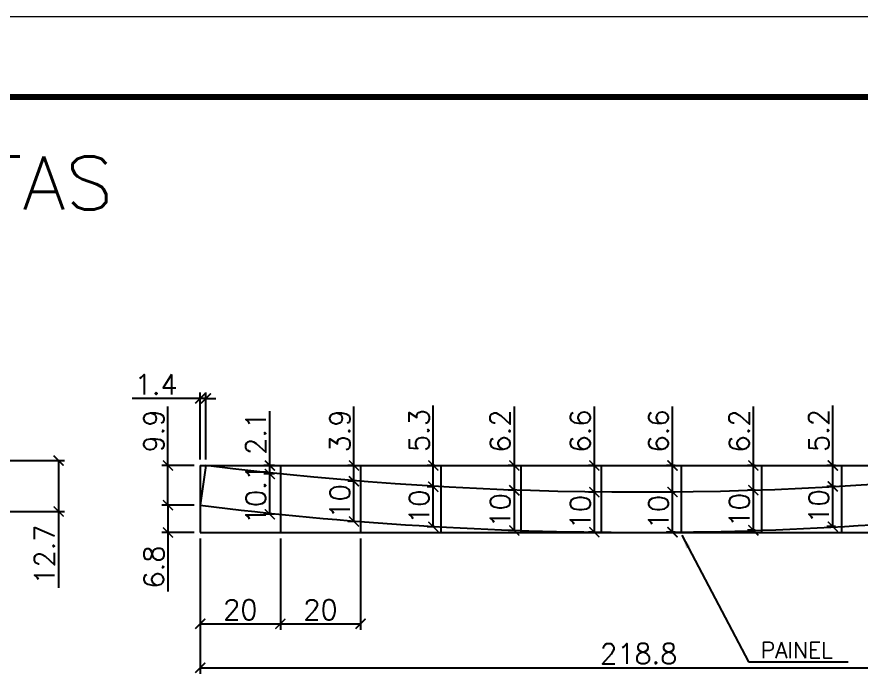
# Model space of a CAD drawing. Extents: x -15895 to 12929, y -2522 to 15173.
# Drawn here: x 4143.6 to 4564.9, y 5090 to 5419.3 of the extents above; entities that cross this region are included whole.
import ezdxf

# ---------------------------------------------------------------- set-up
doc = ezdxf.new("R2010")
doc.units = 0
doc.header["$PDMODE"] = 35
doc.header["$PDSIZE"] = -10
doc.linetypes.add('DASHED', pattern=[0.75, 0.5, -0.25])
doc.layers.add('COTA', color=241, linetype='Continuous')
for name, color, linetype, lineweight in [('Folhas', 255, 'Continuous', 9), ('SARRAFO DE PRESSAO', 251, 'DASHED', 9), ('Texto Seção', 7, 'Continuous', 15)]:
    doc.layers.add(name, color=color, linetype=linetype, lineweight=lineweight)
doc.styles.add('COTA TECNICA', font='techl___.ttf', dxfattribs={"height": 10})
doc.styles.add('REGUA-120', font='ROMANS.shx', dxfattribs={"height": 15})
doc.styles.add('Romans', font='romans.shx')
doc.dimstyles.new('Cota Seção (2x)', dxfattribs={"dimtxt": 10, "dimasz": 5, "dimexe": 3, "dimexo": 3, "dimgap": 2, "dimtad": 3, "dimdec": 1, "dimlfac": 0.5, "dimzin": 12, "dimdsep": 46, "dimtxsty": 'Romans', "dimblk": 'ARCHTICK', "dimcen": 0, "dimclrd": 4, "dimclre": 4, "dimclrt": 1, "dimadec": 1, "dimazin": 3, "dimtfac": 1, "dimtdec": 1, "dimtmove": 0, "dimatfit": 3, "dimldrblk": 'OBLIQUE', "dimfxl": 1, "dimtolj": 1, "dimtzin": 12, "dimarcsym": 0})
doc.dimstyles.new('PAINEL', dxfattribs={"dimtxt": 10, "dimasz": 3, "dimexe": 3, "dimexo": 3, "dimgap": 3, "dimtad": 1, "dimdec": 1, "dimzin": 12, "dimdsep": 46, "dimtxsty": 'COTA TECNICA', "dimblk1": 'OBLIQUE', "dimblk2": 'OBLIQUE', "dimsah": 1, "dimcen": 0.9, "dimclrd": 4, "dimclre": 4, "dimclrt": 240, "dimadec": 1, "dimazin": 3, "dimtfac": 1, "dimtdec": 1, "dimtmove": 0, "dimatfit": 3, "dimfxl": 1, "dimtolj": 1, "dimtzin": 12, "dimarcsym": 0})

# ---------------------------------------------------------------- blocks, each defined once
blk = doc.blocks.new('9999999999')
at = {"layer": 'Folhas'}
blk.add_lwpolyline([(98138.98, 34190.21), (99623.98, 34190.21), (99623.98, 35240.21), (98138.98, 35240.21)], close=True, dxfattribs=at)
at = {"layer": 'Folhas', "color": 30, "const_width": 3}
blk.add_lwpolyline([(98213.98, 34230.21), (99583.98, 34230.21), (99583.98, 35200.21), (98213.98, 35200.21)], close=True, dxfattribs=at)
blk = doc.blocks.new('_ArchTick')
at = {"color": 0, "linetype": 'ByBlock', "const_width": 0.15}
blk.add_lwpolyline([(-0.5, -0.5), (0.5, 0.5)], dxfattribs=at)
blk = doc.blocks.new('*D1420')
at = {"layer": 'COTA', "color": 4, "lineweight": -2, "transparency": 16777216}
for p, q in [((4235.08, 5159.13), (4235.08, 5091.65)), ((4672.69, 5159.13), (4672.69, 5091.65)), ((4235.08, 5094.65), (4672.69, 5094.65))]:
    blk.add_line(p, q, dxfattribs=at)
at = {"layer": 'Defpoints', "color": 0, "transparency": 16777216}
for p in [(4235.08, 5162.13), (4672.69, 5162.13), (4672.69, 5094.65)]:
    blk.add_point(p, dxfattribs=at)
at = {"layer": 'COTA', "color": 4, "lineweight": -2, "transparency": 16777216, "xscale": 5, "yscale": 5, "zscale": 5, "rotation": 180}
blk.add_blockref('_ArchTick', (4235.08, 5094.65), dxfattribs=at)
at = {"layer": 'COTA', "color": 4, "lineweight": -2, "transparency": 16777216, "xscale": 5, "yscale": 5, "zscale": 5}
blk.add_blockref('_ArchTick', (4672.69, 5094.65), dxfattribs=at)
at = {"layer": 'COTA', "color": 1, "transparency": 16777216, "insert": (4453.89, 5101.65), "char_height": 10, "attachment_point": 5, "style": 'Romans'}
blk.add_mtext('\\A1;218.8', dxfattribs=at)
blk = doc.blocks.new('_Oblique')
at = {"color": 0, "linetype": 'ByBlock', "lineweight": -2}
blk.add_line((-0.5, -0.5), (0.5, 0.5), dxfattribs=at)
blk = doc.blocks.new('*D1421')
at = {"layer": 'COTA', "color": 4, "lineweight": -2, "transparency": 16777216}
for p, q in [((4235.08, 5159.13), (4235.08, 5113.54)), ((4275.08, 5159.13), (4275.08, 5113.54)), ((4235.08, 5116.54), (4275.08, 5116.54))]:
    blk.add_line(p, q, dxfattribs=at)
at = {"layer": 'Defpoints', "color": 0, "transparency": 16777216}
for p in [(4235.08, 5162.13), (4275.08, 5162.13), (4275.08, 5116.54)]:
    blk.add_point(p, dxfattribs=at)
at = {"layer": 'COTA', "color": 4, "lineweight": -2, "transparency": 16777216, "xscale": 5, "yscale": 5, "zscale": 5, "rotation": 180}
blk.add_blockref('_ArchTick', (4235.08, 5116.54), dxfattribs=at)
at = {"layer": 'COTA', "color": 4, "lineweight": -2, "transparency": 16777216, "xscale": 5, "yscale": 5, "zscale": 5}
blk.add_blockref('_ArchTick', (4275.08, 5116.54), dxfattribs=at)
at = {"layer": 'COTA', "color": 1, "transparency": 16777216, "insert": (4255.08, 5123.54), "char_height": 10, "attachment_point": 5, "style": 'Romans'}
blk.add_mtext('\\A1;20', dxfattribs=at)
blk = doc.blocks.new('*D1422')
at = {"layer": 'COTA', "color": 4, "lineweight": -2, "transparency": 16777216}
for p, q in [((4275.08, 5159.13), (4275.08, 5113.54)), ((4315.08, 5159.13), (4315.08, 5113.54)), ((4275.08, 5116.54), (4315.08, 5116.54))]:
    blk.add_line(p, q, dxfattribs=at)
at = {"layer": 'Defpoints', "color": 0, "transparency": 16777216}
for p in [(4275.08, 5162.13), (4315.08, 5162.13), (4315.08, 5116.54)]:
    blk.add_point(p, dxfattribs=at)
at = {"layer": 'COTA', "color": 4, "lineweight": -2, "transparency": 16777216, "xscale": 5, "yscale": 5, "zscale": 5, "rotation": 180}
blk.add_blockref('_ArchTick', (4275.08, 5116.54), dxfattribs=at)
at = {"layer": 'COTA', "color": 4, "lineweight": -2, "transparency": 16777216, "xscale": 5, "yscale": 5, "zscale": 5}
blk.add_blockref('_ArchTick', (4315.08, 5116.54), dxfattribs=at)
at = {"layer": 'COTA', "color": 1, "transparency": 16777216, "insert": (4295.08, 5123.54), "char_height": 10, "attachment_point": 5, "style": 'Romans'}
blk.add_mtext('\\A1;20', dxfattribs=at)
blk = doc.blocks.new('*D1425')
at = {"layer": 'COTA', "color": 4, "lineweight": -2, "transparency": 16777216}
for p, q in [((4232.08, 5175.69), (4215.97, 5175.69)), ((4218.97, 5175.69), (4218.97, 5162.13)), ((4232.08, 5162.13), (4215.97, 5162.13)), ((4218.97, 5162.13), (4218.97, 5132.65))]:
    blk.add_line(p, q, dxfattribs=at)
at = {"layer": 'Defpoints', "color": 0, "transparency": 16777216}
for p in [(4235.08, 5175.69), (4218.97, 5162.13), (4235.08, 5162.13)]:
    blk.add_point(p, dxfattribs=at)
at = {"layer": 'COTA', "color": 4, "lineweight": -2, "transparency": 16777216, "xscale": 5, "yscale": 5, "zscale": 5}
for p, rotation in [((4218.97, 5175.69), 90), ((4218.97, 5162.13), 270)]:
    blk.add_blockref('_ArchTick', p, dxfattribs=dict(at, rotation=rotation))
at = {"layer": 'COTA', "color": 1, "transparency": 16777216, "insert": (4211.97, 5144.89), "char_height": 10, "attachment_point": 5, "rotation": 90, "style": 'Romans'}
blk.add_mtext('\\A1;6.8', dxfattribs=at)
blk = doc.blocks.new('*D1426')
at = {"layer": 'COTA', "color": 4, "lineweight": -2, "transparency": 16777216}
for p, q in [((4218.97, 5195.49), (4218.97, 5224.97)), ((4232.08, 5195.49), (4215.97, 5195.49)), ((4218.97, 5175.69), (4218.97, 5195.49)), ((4232.08, 5175.69), (4215.97, 5175.69))]:
    blk.add_line(p, q, dxfattribs=at)
at = {"layer": 'Defpoints', "color": 0, "transparency": 16777216}
for p in [(4218.97, 5195.49), (4235.08, 5195.49), (4235.08, 5175.69)]:
    blk.add_point(p, dxfattribs=at)
at = {"layer": 'COTA', "color": 4, "lineweight": -2, "transparency": 16777216, "xscale": 5, "yscale": 5, "zscale": 5}
for p, rotation in [((4218.97, 5195.49), 90), ((4218.97, 5175.69), 270)]:
    blk.add_blockref('_ArchTick', p, dxfattribs=dict(at, rotation=rotation))
at = {"layer": 'COTA', "color": 1, "transparency": 16777216, "insert": (4211.97, 5212.73), "char_height": 10, "attachment_point": 5, "rotation": 90, "style": 'Romans'}
blk.add_mtext('\\A1;9.9', dxfattribs=at)
blk = doc.blocks.new('*D1427')
at = {"layer": 'COTA', "color": 4, "lineweight": -2, "transparency": 16777216}
for p, q in [((4235.08, 5228.94), (4201.08, 5228.94)), ((4235.08, 5198.49), (4235.08, 5231.94)), ((4237.91, 5228.94), (4235.08, 5228.94)), ((4237.91, 5198.49), (4237.91, 5231.94)), ((4237.91, 5228.94), (4242.91, 5228.94))]:
    blk.add_line(p, q, dxfattribs=at)
at = {"layer": 'Defpoints', "color": 0, "transparency": 16777216}
for p in [(4235.08, 5228.94), (4235.08, 5195.49), (4237.91, 5195.49)]:
    blk.add_point(p, dxfattribs=at)
at = {"layer": 'COTA', "color": 4, "lineweight": -2, "transparency": 16777216, "xscale": 5, "yscale": 5, "zscale": 5}
blk.add_blockref('_ArchTick', (4235.08, 5228.94), dxfattribs=at)
at = {"layer": 'COTA', "color": 4, "lineweight": -2, "transparency": 16777216, "xscale": 5, "yscale": 5, "zscale": 5, "rotation": 180}
blk.add_blockref('_ArchTick', (4237.91, 5228.94), dxfattribs=at)
at = {"layer": 'COTA', "color": 1, "transparency": 16777216, "insert": (4213.08, 5235.94), "char_height": 10, "attachment_point": 5, "style": 'Romans'}
blk.add_mtext('\\A1;1.4', dxfattribs=at)
blk = doc.blocks.new('*D1432')
at = {"layer": 'COTA', "color": 4, "lineweight": -2, "transparency": 16777216}
for p, q in [((4272.08, 5191.28), (4266.82, 5191.28)), ((4269.82, 5171.18), (4269.82, 5191.28)), ((4272.08, 5171.18), (4266.82, 5171.18))]:
    blk.add_line(p, q, dxfattribs=at)
at = {"layer": 'Defpoints', "color": 0, "transparency": 16777216}
for p in [(4269.82, 5191.28), (4275.08, 5191.28), (4275.08, 5171.18)]:
    blk.add_point(p, dxfattribs=at)
at = {"layer": 'COTA', "color": 4, "lineweight": -2, "transparency": 16777216, "xscale": 5, "yscale": 5, "zscale": 5}
for p, rotation in [((4269.82, 5191.28), 90), ((4269.82, 5171.18), 270)]:
    blk.add_blockref('_ArchTick', p, dxfattribs=dict(at, rotation=rotation))
at = {"layer": 'COTA', "color": 1, "transparency": 16777216, "insert": (4262.82, 5181.23), "char_height": 10, "attachment_point": 5, "rotation": 90, "style": 'Romans'}
blk.add_mtext('\\A1;10.1', dxfattribs=at)
blk = doc.blocks.new('*D1433')
at = {"layer": 'COTA', "color": 4, "lineweight": -2, "transparency": 16777216}
for p, q in [((4269.82, 5195.49), (4269.82, 5222.59)), ((4272.08, 5195.49), (4266.82, 5195.49)), ((4269.82, 5191.28), (4269.82, 5195.49)), ((4272.08, 5191.28), (4266.82, 5191.28))]:
    blk.add_line(p, q, dxfattribs=at)
at = {"layer": 'Defpoints', "color": 0, "transparency": 16777216}
for p in [(4269.82, 5195.49), (4275.08, 5195.49), (4275.08, 5191.28)]:
    blk.add_point(p, dxfattribs=at)
at = {"layer": 'COTA', "color": 4, "lineweight": -2, "transparency": 16777216, "xscale": 5, "yscale": 5, "zscale": 5}
for p, rotation in [((4269.82, 5195.49), 90), ((4269.82, 5191.28), 270)]:
    blk.add_blockref('_ArchTick', p, dxfattribs=dict(at, rotation=rotation))
at = {"layer": 'COTA', "color": 1, "transparency": 16777216, "insert": (4262.82, 5211.54), "char_height": 10, "attachment_point": 5, "rotation": 90, "style": 'Romans'}
blk.add_mtext('\\A1;2.1', dxfattribs=at)
blk = doc.blocks.new('*D1434')
at = {"layer": 'COTA', "color": 4, "lineweight": -2, "transparency": 16777216}
for p, q in [((4312.08, 5187.64), (4308.79, 5187.64)), ((4311.79, 5167.58), (4311.79, 5187.64)), ((4312.08, 5167.58), (4308.79, 5167.58))]:
    blk.add_line(p, q, dxfattribs=at)
at = {"layer": 'Defpoints', "color": 0, "transparency": 16777216}
for p in [(4311.79, 5187.64), (4315.08, 5187.64), (4315.08, 5167.58)]:
    blk.add_point(p, dxfattribs=at)
at = {"layer": 'COTA', "color": 4, "lineweight": -2, "transparency": 16777216, "xscale": 5, "yscale": 5, "zscale": 5}
for p, rotation in [((4311.79, 5187.64), 90), ((4311.79, 5167.58), 270)]:
    blk.add_blockref('_ArchTick', p, dxfattribs=dict(at, rotation=rotation))
at = {"layer": 'COTA', "color": 1, "transparency": 16777216, "insert": (4304.79, 5177.61), "char_height": 10, "attachment_point": 5, "rotation": 90, "style": 'Romans'}
blk.add_mtext('\\A1;10', dxfattribs=at)
blk = doc.blocks.new('*D1435')
at = {"layer": 'COTA', "color": 4, "lineweight": -2, "transparency": 16777216}
for p, q in [((4311.79, 5195.49), (4311.79, 5224.97)), ((4312.08, 5195.49), (4308.79, 5195.49)), ((4311.79, 5187.64), (4311.79, 5195.49)), ((4312.08, 5187.64), (4308.79, 5187.64))]:
    blk.add_line(p, q, dxfattribs=at)
at = {"layer": 'Defpoints', "color": 0, "transparency": 16777216}
for p in [(4311.79, 5195.49), (4315.08, 5195.49), (4315.08, 5187.64)]:
    blk.add_point(p, dxfattribs=at)
at = {"layer": 'COTA', "color": 4, "lineweight": -2, "transparency": 16777216, "xscale": 5, "yscale": 5, "zscale": 5}
for p, rotation in [((4311.79, 5195.49), 90), ((4311.79, 5187.64), 270)]:
    blk.add_blockref('_ArchTick', p, dxfattribs=dict(at, rotation=rotation))
at = {"layer": 'COTA', "color": 1, "transparency": 16777216, "insert": (4304.79, 5212.73), "char_height": 10, "attachment_point": 5, "rotation": 90, "style": 'Romans'}
blk.add_mtext('\\A1;3.9', dxfattribs=at)
blk = doc.blocks.new('*D1436')
at = {"layer": 'COTA', "color": 4, "lineweight": -2, "transparency": 16777216}
for p, q in [((4352.08, 5184.92), (4348.37, 5184.92)), ((4351.37, 5164.89), (4351.37, 5184.92)), ((4352.08, 5164.89), (4348.37, 5164.89))]:
    blk.add_line(p, q, dxfattribs=at)
at = {"layer": 'Defpoints', "color": 0, "transparency": 16777216}
for p in [(4351.37, 5184.92), (4355.08, 5184.92), (4355.08, 5164.89)]:
    blk.add_point(p, dxfattribs=at)
at = {"layer": 'COTA', "color": 4, "lineweight": -2, "transparency": 16777216, "xscale": 5, "yscale": 5, "zscale": 5}
for p, rotation in [((4351.37, 5184.92), 90), ((4351.37, 5164.89), 270)]:
    blk.add_blockref('_ArchTick', p, dxfattribs=dict(at, rotation=rotation))
at = {"layer": 'COTA', "color": 1, "transparency": 16777216, "insert": (4344.37, 5174.91), "char_height": 10, "attachment_point": 5, "rotation": 90, "style": 'Romans'}
blk.add_mtext('\\A1;10', dxfattribs=at)
blk = doc.blocks.new('*D1437')
at = {"layer": 'COTA', "color": 4, "lineweight": -2, "transparency": 16777216}
for p, q in [((4351.37, 5195.49), (4351.37, 5225.45)), ((4352.08, 5195.49), (4348.37, 5195.49)), ((4351.37, 5184.92), (4351.37, 5195.49)), ((4352.08, 5184.92), (4348.37, 5184.92))]:
    blk.add_line(p, q, dxfattribs=at)
at = {"layer": 'Defpoints', "color": 0, "transparency": 16777216}
for p in [(4351.37, 5195.49), (4355.08, 5195.49), (4355.08, 5184.92)]:
    blk.add_point(p, dxfattribs=at)
at = {"layer": 'COTA', "color": 4, "lineweight": -2, "transparency": 16777216, "xscale": 5, "yscale": 5, "zscale": 5}
for p, rotation in [((4351.37, 5195.49), 90), ((4351.37, 5184.92), 270)]:
    blk.add_blockref('_ArchTick', p, dxfattribs=dict(at, rotation=rotation))
at = {"layer": 'COTA', "color": 1, "transparency": 16777216, "insert": (4344.37, 5212.97), "char_height": 10, "attachment_point": 5, "rotation": 90, "style": 'Romans'}
blk.add_mtext('\\A1;5.3', dxfattribs=at)
blk = doc.blocks.new('*D1438')
at = {"layer": 'COTA', "color": 4, "lineweight": -2, "transparency": 16777216}
for p, q in [((4392.08, 5183.12), (4388.82, 5183.12)), ((4391.82, 5163.11), (4391.82, 5183.12)), ((4392.08, 5163.11), (4388.82, 5163.11))]:
    blk.add_line(p, q, dxfattribs=at)
at = {"layer": 'Defpoints', "color": 0, "transparency": 16777216}
for p in [(4391.82, 5183.12), (4395.08, 5183.12), (4395.08, 5163.11)]:
    blk.add_point(p, dxfattribs=at)
at = {"layer": 'COTA', "color": 4, "lineweight": -2, "transparency": 16777216, "xscale": 5, "yscale": 5, "zscale": 5}
for p, rotation in [((4391.82, 5183.12), 90), ((4391.82, 5163.11), 270)]:
    blk.add_blockref('_ArchTick', p, dxfattribs=dict(at, rotation=rotation))
at = {"layer": 'COTA', "color": 1, "transparency": 16777216, "insert": (4384.82, 5173.11), "char_height": 10, "attachment_point": 5, "rotation": 90, "style": 'Romans'}
blk.add_mtext('\\A1;10', dxfattribs=at)
blk = doc.blocks.new('*D1439')
at = {"layer": 'COTA', "color": 4, "lineweight": -2, "transparency": 16777216}
for p, q in [((4391.82, 5195.49), (4391.82, 5224.97)), ((4392.08, 5195.49), (4388.82, 5195.49)), ((4391.82, 5183.12), (4391.82, 5195.49)), ((4392.08, 5183.12), (4388.82, 5183.12))]:
    blk.add_line(p, q, dxfattribs=at)
at = {"layer": 'Defpoints', "color": 0, "transparency": 16777216}
for p in [(4391.82, 5195.49), (4395.08, 5195.49), (4395.08, 5183.12)]:
    blk.add_point(p, dxfattribs=at)
at = {"layer": 'COTA', "color": 4, "lineweight": -2, "transparency": 16777216, "xscale": 5, "yscale": 5, "zscale": 5}
for p, rotation in [((4391.82, 5195.49), 90), ((4391.82, 5183.12), 270)]:
    blk.add_blockref('_ArchTick', p, dxfattribs=dict(at, rotation=rotation))
at = {"layer": 'COTA', "color": 1, "transparency": 16777216, "insert": (4384.82, 5212.73), "char_height": 10, "attachment_point": 5, "rotation": 90, "style": 'Romans'}
blk.add_mtext('\\A1;6.2', dxfattribs=at)
blk = doc.blocks.new('*D1440')
at = {"layer": 'COTA', "color": 4, "lineweight": -2, "transparency": 16777216}
for p, q in [((4432.29, 5182.23), (4428.76, 5182.23)), ((4431.76, 5162.23), (4431.76, 5182.23)), ((4432.08, 5162.23), (4428.76, 5162.23))]:
    blk.add_line(p, q, dxfattribs=at)
at = {"layer": 'Defpoints', "color": 0, "transparency": 16777216}
for p in [(4431.76, 5182.23), (4435.29, 5182.23), (4435.08, 5162.23)]:
    blk.add_point(p, dxfattribs=at)
at = {"layer": 'COTA', "color": 4, "lineweight": -2, "transparency": 16777216, "xscale": 5, "yscale": 5, "zscale": 5}
for p, rotation in [((4431.76, 5182.23), 90), ((4431.76, 5162.23), 270)]:
    blk.add_blockref('_ArchTick', p, dxfattribs=dict(at, rotation=rotation))
at = {"layer": 'COTA', "color": 1, "transparency": 16777216, "insert": (4424.76, 5172.23), "char_height": 10, "attachment_point": 5, "rotation": 90, "style": 'Romans'}
blk.add_mtext('\\A1;10', dxfattribs=at)
blk = doc.blocks.new('*D1441')
at = {"layer": 'COTA', "color": 4, "lineweight": -2, "transparency": 16777216}
for p, q in [((4431.76, 5195.49), (4431.76, 5224.97)), ((4432.08, 5195.49), (4428.76, 5195.49)), ((4431.76, 5182.23), (4431.76, 5195.49)), ((4432.08, 5182.23), (4428.76, 5182.23))]:
    blk.add_line(p, q, dxfattribs=at)
at = {"layer": 'Defpoints', "color": 0, "transparency": 16777216}
for p in [(4431.76, 5195.49), (4435.08, 5195.49), (4435.08, 5182.23)]:
    blk.add_point(p, dxfattribs=at)
at = {"layer": 'COTA', "color": 4, "lineweight": -2, "transparency": 16777216, "xscale": 5, "yscale": 5, "zscale": 5}
for p, rotation in [((4431.76, 5195.49), 90), ((4431.76, 5182.23), 270)]:
    blk.add_blockref('_ArchTick', p, dxfattribs=dict(at, rotation=rotation))
at = {"layer": 'COTA', "color": 1, "transparency": 16777216, "insert": (4424.76, 5212.73), "char_height": 10, "attachment_point": 5, "rotation": 90, "style": 'Romans'}
blk.add_mtext('\\A1;6.6', dxfattribs=at)
blk = doc.blocks.new('*D1442')
at = {"layer": 'COTA', "color": 4, "lineweight": -2, "transparency": 16777216}
for p, q in [((4471.84, 5182.25), (4467.74, 5182.25)), ((4470.74, 5162.25), (4470.74, 5182.25)), ((4472.08, 5162.25), (4467.74, 5162.25))]:
    blk.add_line(p, q, dxfattribs=at)
at = {"layer": 'Defpoints', "color": 0, "transparency": 16777216}
for p in [(4470.74, 5182.25), (4474.84, 5182.25), (4475.08, 5162.25)]:
    blk.add_point(p, dxfattribs=at)
at = {"layer": 'COTA', "color": 4, "lineweight": -2, "transparency": 16777216, "xscale": 5, "yscale": 5, "zscale": 5}
for p, rotation in [((4470.74, 5182.25), 90), ((4470.74, 5162.25), 270)]:
    blk.add_blockref('_ArchTick', p, dxfattribs=dict(at, rotation=rotation))
at = {"layer": 'COTA', "color": 1, "transparency": 16777216, "insert": (4463.74, 5172.25), "char_height": 10, "attachment_point": 5, "rotation": 90, "style": 'Romans'}
blk.add_mtext('\\A1;10', dxfattribs=at)
blk = doc.blocks.new('*D1443')
at = {"layer": 'COTA', "color": 4, "lineweight": -2, "transparency": 16777216}
for p, q in [((4470.74, 5195.49), (4470.74, 5224.97)), ((4472.08, 5195.49), (4467.74, 5195.49)), ((4470.74, 5182.25), (4470.74, 5195.49)), ((4472.08, 5182.25), (4467.74, 5182.25))]:
    blk.add_line(p, q, dxfattribs=at)
at = {"layer": 'Defpoints', "color": 0, "transparency": 16777216}
for p in [(4470.74, 5195.49), (4475.08, 5195.49), (4475.08, 5182.25)]:
    blk.add_point(p, dxfattribs=at)
at = {"layer": 'COTA', "color": 4, "lineweight": -2, "transparency": 16777216, "xscale": 5, "yscale": 5, "zscale": 5}
for p, rotation in [((4470.74, 5195.49), 90), ((4470.74, 5182.25), 270)]:
    blk.add_blockref('_ArchTick', p, dxfattribs=dict(at, rotation=rotation))
at = {"layer": 'COTA', "color": 1, "transparency": 16777216, "insert": (4463.74, 5212.73), "char_height": 10, "attachment_point": 5, "rotation": 90, "style": 'Romans'}
blk.add_mtext('\\A1;6.6', dxfattribs=at)
blk = doc.blocks.new('*D1444')
at = {"layer": 'COTA', "color": 4, "lineweight": -2, "transparency": 16777216}
for p, q in [((4512.08, 5183.19), (4508.1, 5183.19)), ((4511.1, 5163.18), (4511.1, 5183.19)), ((4512.08, 5163.18), (4508.1, 5163.18))]:
    blk.add_line(p, q, dxfattribs=at)
at = {"layer": 'Defpoints', "color": 0, "transparency": 16777216}
for p in [(4511.1, 5183.19), (4515.08, 5183.19), (4515.08, 5163.18)]:
    blk.add_point(p, dxfattribs=at)
at = {"layer": 'COTA', "color": 4, "lineweight": -2, "transparency": 16777216, "xscale": 5, "yscale": 5, "zscale": 5}
for p, rotation in [((4511.1, 5183.19), 90), ((4511.1, 5163.18), 270)]:
    blk.add_blockref('_ArchTick', p, dxfattribs=dict(at, rotation=rotation))
at = {"layer": 'COTA', "color": 1, "transparency": 16777216, "insert": (4504.1, 5173.18), "char_height": 10, "attachment_point": 5, "rotation": 90, "style": 'Romans'}
blk.add_mtext('\\A1;10', dxfattribs=at)
blk = doc.blocks.new('*D1445')
at = {"layer": 'COTA', "color": 4, "lineweight": -2, "transparency": 16777216}
for p, q in [((4511.1, 5195.49), (4511.1, 5224.97)), ((4512.08, 5195.49), (4508.1, 5195.49)), ((4511.1, 5183.19), (4511.1, 5195.49)), ((4512.08, 5183.19), (4508.1, 5183.19))]:
    blk.add_line(p, q, dxfattribs=at)
at = {"layer": 'Defpoints', "color": 0, "transparency": 16777216}
for p in [(4511.1, 5195.49), (4515.08, 5195.49), (4515.08, 5183.19)]:
    blk.add_point(p, dxfattribs=at)
at = {"layer": 'COTA', "color": 4, "lineweight": -2, "transparency": 16777216, "xscale": 5, "yscale": 5, "zscale": 5}
for p, rotation in [((4511.1, 5195.49), 90), ((4511.1, 5183.19), 270)]:
    blk.add_blockref('_ArchTick', p, dxfattribs=dict(at, rotation=rotation))
at = {"layer": 'COTA', "color": 1, "transparency": 16777216, "insert": (4504.1, 5212.73), "char_height": 10, "attachment_point": 5, "rotation": 90, "style": 'Romans'}
blk.add_mtext('\\A1;6.2', dxfattribs=at)
blk = doc.blocks.new('*D1446')
at = {"layer": 'COTA', "color": 4, "lineweight": -2, "transparency": 16777216}
for p, q in [((4552.08, 5185.04), (4547.75, 5185.04)), ((4550.75, 5165.01), (4550.75, 5185.04)), ((4552.08, 5165.01), (4547.75, 5165.01))]:
    blk.add_line(p, q, dxfattribs=at)
at = {"layer": 'Defpoints', "color": 0, "transparency": 16777216}
for p in [(4550.75, 5185.04), (4555.08, 5185.04), (4555.08, 5165.01)]:
    blk.add_point(p, dxfattribs=at)
at = {"layer": 'COTA', "color": 4, "lineweight": -2, "transparency": 16777216, "xscale": 5, "yscale": 5, "zscale": 5}
for p, rotation in [((4550.75, 5185.04), 90), ((4550.75, 5165.01), 270)]:
    blk.add_blockref('_ArchTick', p, dxfattribs=dict(at, rotation=rotation))
at = {"layer": 'COTA', "color": 1, "transparency": 16777216, "insert": (4543.75, 5175.02), "char_height": 10, "attachment_point": 5, "rotation": 90, "style": 'Romans'}
blk.add_mtext('\\A1;10', dxfattribs=at)
blk = doc.blocks.new('*D1447')
at = {"layer": 'COTA', "color": 4, "lineweight": -2, "transparency": 16777216}
for p, q in [((4550.75, 5195.49), (4550.75, 5225.45)), ((4552.08, 5195.49), (4547.75, 5195.49)), ((4550.75, 5185.04), (4550.75, 5195.49)), ((4552.08, 5185.04), (4547.75, 5185.04))]:
    blk.add_line(p, q, dxfattribs=at)
at = {"layer": 'Defpoints', "color": 0, "transparency": 16777216}
for p in [(4550.75, 5195.49), (4555.08, 5195.49), (4555.08, 5185.04)]:
    blk.add_point(p, dxfattribs=at)
at = {"layer": 'COTA', "color": 4, "lineweight": -2, "transparency": 16777216, "xscale": 5, "yscale": 5, "zscale": 5}
for p, rotation in [((4550.75, 5195.49), 90), ((4550.75, 5185.04), 270)]:
    blk.add_blockref('_ArchTick', p, dxfattribs=dict(at, rotation=rotation))
at = {"layer": 'COTA', "color": 1, "transparency": 16777216, "insert": (4543.75, 5212.97), "char_height": 10, "attachment_point": 5, "rotation": 90, "style": 'Romans'}
blk.add_mtext('\\A1;5.2', dxfattribs=at)
blk = doc.blocks.new('*D1496')
at = {"layer": 'COTA', "color": 4, "lineweight": -2, "transparency": 16777216}
for p, q in [((4114.67, 5197.99), (4167.38, 5197.99)), ((4164.38, 5197.99), (4164.38, 5172.58)), ((4114.67, 5172.58), (4167.38, 5172.58)), ((4164.38, 5172.58), (4164.38, 5134.54))]:
    blk.add_line(p, q, dxfattribs=at)
at = {"layer": 'Defpoints', "color": 0, "transparency": 16777216}
for p in [(4111.67, 5197.99), (4111.67, 5172.58), (4164.38, 5172.58)]:
    blk.add_point(p, dxfattribs=at)
at = {"layer": 'COTA', "color": 4, "lineweight": -2, "transparency": 16777216, "xscale": 5, "yscale": 5, "zscale": 5}
for p, rotation in [((4164.38, 5197.99), 90), ((4164.38, 5172.58), 270)]:
    blk.add_blockref('_ArchTick', p, dxfattribs=dict(at, rotation=rotation))
at = {"layer": 'COTA', "color": 1, "transparency": 16777216, "insert": (4157.38, 5151.06), "char_height": 10, "attachment_point": 5, "rotation": 90, "style": 'Romans'}
blk.add_mtext('\\A1;12.7', dxfattribs=at)

msp = doc.modelspace()

# ---------------------------------------------------------------- linework, layer by layer
at = {"linetype": 'Continuous'}
msp.add_lwpolyline([(4672.69, 5175.65), (4670.23, 5195.49, -0.061833), (4237.91, 5195.49), (4235.08, 5175.69, 0.061884)], format="xyb", close=True, dxfattribs=at)
at = {"layer": 'COTA'}
for p, q in [((4235.08, 5195.49), (4672.69, 5195.49)), ((4235.08, 5195.49), (4235.08, 5162.13)), ((4275.08, 5195.49), (4275.08, 5162.13)), ((4315.08, 5195.49), (4315.08, 5162.13)), ((4355.08, 5195.49), (4355.08, 5162.13)), ((4395.08, 5195.49), (4395.08, 5162.13)), ((4435.08, 5195.49), (4435.08, 5162.13)), ((4475.08, 5195.49), (4475.08, 5162.13)), ((4515.08, 5195.49), (4515.08, 5162.13)), ((4555.08, 5195.49), (4555.08, 5162.13)), ((4235.08, 5162.13), (4672.69, 5162.13))]:
    msp.add_line(p, q, dxfattribs=at)

# ---------------------------------------------------------------- block references
at = {"layer": 'SARRAFO DE PRESSAO', "color": 6, "linetype": 'ByBlock'}
msp.add_blockref('9999999999', (-94829.61, -29820.95), dxfattribs=at)

# ---------------------------------------------------------------- texts
at = {"color": 240, "insert": (4550.77, 5099.38), "char_height": 8, "attachment_point": 9, "style": 'Romans'}
msp.add_mtext('\\A1;PAINEL', dxfattribs=at)
at = {"layer": 'Texto Seção', "style": 'REGUA-120', "width": 1.05}
msp.add_text('V540 CAMBOTAS', height=26.5859, dxfattribs=at).set_placement((3887.86, 5323.12))

# ---------------------------------------------------------------- dimensions: what is measured, and where the dimension line sits
at = {"layer": 'COTA'}
for base, p1, p2, picture, middle in [((4235.08, 5228.94), (4237.91, 5195.49), (4235.08, 5195.49), '*D1427', (4213.08, 5235.94)), ((4672.69, 5094.65), (4235.08, 5162.13), (4672.69, 5162.13), '*D1420', (4453.89, 5101.65)), ((4275.08, 5116.54), (4235.08, 5162.13), (4275.08, 5162.13), '*D1421', (4255.08, 5123.54)), ((4315.08, 5116.54), (4275.08, 5162.13), (4315.08, 5162.13), '*D1422', (4295.08, 5123.54))]:
    dim = msp.add_linear_dim(base=base, p1=p1, p2=p2, dimstyle='Cota Seção (2x)', dxfattribs=at)
    dim.commit()
    dim.dimension.update_dxf_attribs({"geometry": picture, "text_midpoint": middle})
for base, p1, p2, picture, middle in [((4218.97, 5195.49), (4235.08, 5175.69), (4235.08, 5195.49), '*D1426', (4211.97, 5212.73)), ((4311.79, 5195.49), (4315.08, 5187.64), (4315.08, 5195.49), '*D1435', (4304.79, 5212.73)), ((4351.37, 5195.49), (4355.08, 5184.92), (4355.08, 5195.49), '*D1437', (4344.37, 5212.97)), ((4391.82, 5195.49), (4395.08, 5183.12), (4395.08, 5195.49), '*D1439', (4384.82, 5212.73)), ((4431.76, 5195.49), (4435.08, 5182.23), (4435.08, 5195.49), '*D1441', (4424.76, 5212.73)), ((4470.74, 5195.49), (4475.08, 5182.25), (4475.08, 5195.49), '*D1443', (4463.74, 5212.73)), ((4511.0953, 5195.4944), (4515.081, 5183.1898), (4515.081, 5195.4944), '*D1445', (4504.0953, 5212.7325)), ((4550.75, 5195.49), (4555.08, 5185.04), (4555.08, 5195.49), '*D1447', (4543.75, 5212.97)), ((4269.82, 5195.49), (4275.08, 5191.28), (4275.08, 5195.49), '*D1433', (4262.82, 5211.54)), ((4164.38, 5172.58), (4111.67, 5197.99), (4111.67, 5172.58), '*D1496', (4157.38, 5151.06)), ((4311.79, 5187.64), (4315.08, 5167.58), (4315.08, 5187.64), '*D1434', (4304.79, 5177.61)), ((4351.37, 5184.92), (4355.08, 5164.89), (4355.08, 5184.92), '*D1436', (4344.37, 5174.91)), ((4550.75, 5185.04), (4555.08, 5165.01), (4555.08, 5185.04), '*D1446', (4543.75, 5175.02)), ((4391.82, 5183.12), (4395.08, 5163.11), (4395.08, 5183.12), '*D1438', (4384.82, 5173.11)), ((4431.76, 5182.23), (4435.08, 5162.23), (4435.29, 5182.23), '*D1440', (4424.76, 5172.23)), ((4470.74, 5182.25), (4475.08, 5162.25), (4474.84, 5182.25), '*D1442', (4463.74, 5172.25)), ((4511.1, 5183.19), (4515.08, 5163.18), (4515.08, 5183.19), '*D1444', (4504.1, 5173.18)), ((4218.97, 5162.13), (4235.08, 5175.69), (4235.08, 5162.13), '*D1425', (4211.97, 5144.89))]:
    dim = msp.add_linear_dim(base=base, p1=p1, p2=p2, angle=90, dimstyle='Cota Seção (2x)', dxfattribs=at)
    dim.commit()
    dim.dimension.update_dxf_attribs({"geometry": picture, "text_midpoint": middle})
dim = msp.add_linear_dim(base=(4269.8226, 5191.2814), p1=(4275.081, 5171.1777), p2=(4275.081, 5191.2814), angle=90, dimstyle='Cota Seção (2x)', dxfattribs=at)
dim.commit()
dim.dimension.update_dxf_attribs({"geometry": '*D1432', "text_midpoint": (4269.8226, 5181.2296), "dimtype": 160})

# ---------------------------------------------------------------- leaders
at = {"annotation_type": 0, "has_hookline": 1, "hookline_direction": 1, "horizontal_direction": (-1, 0, 0)}
msp.add_leader([(4475.37, 5160.79), (4508.67, 5097.52), (4554.36, 5097.52)], dimstyle='PAINEL', override={"dimasz": 7}, dxfattribs=at)

doc.saveas('drawing.dxf')
